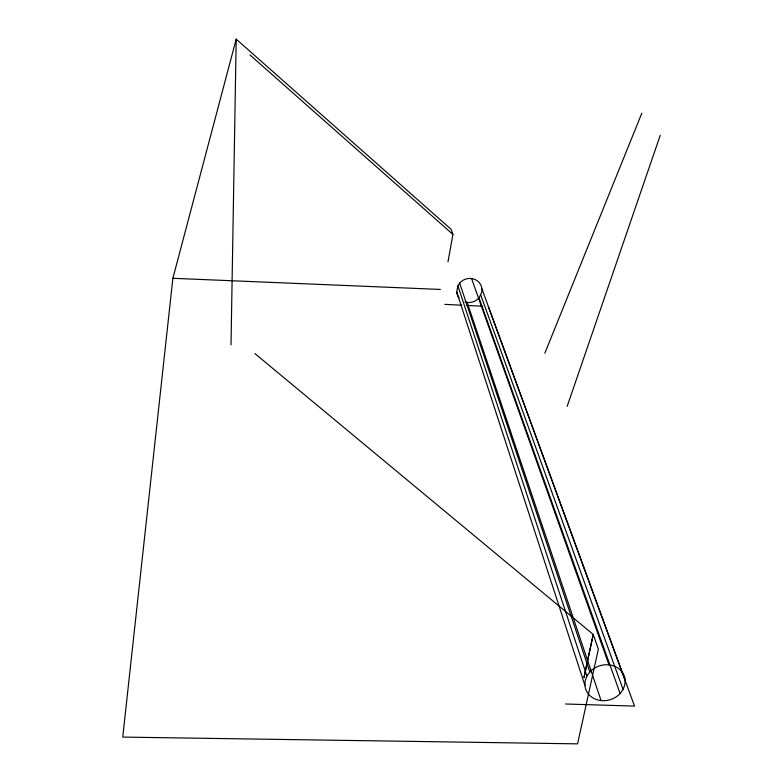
<?xml version="1.0" encoding="UTF-8"?>
<svg xmlns="http://www.w3.org/2000/svg" width="783" height="783" viewBox="0 0 783 783"><rect width="100%" height="100%" fill="white"/><g stroke="black" fill="none" stroke-linecap="round" stroke-linejoin="round"><path stroke-width="1.17" d="M231.014 344.882L236.202 39.15L451.135 229.331L452.917 234.401L447.974 261.874M456.743 292.01L457.879 285.815L459.65 283.094A12.734 11.98 -18.7 0 1 473.177 278.856A12.734 11.98 -18.7 0 1 481.976 289.015L625.147 680.261L624.775 684.949L623.062 689.48L620.126 693.552A20.378 17.735 -16.8 0 1 598.515 700.139A20.378 17.735 -16.8 0 1 584.891 685.311L456.743 292.01A12.734 11.98 -18.7 0 0 458.995 297.785M481.976 289.015L481.819 292.157L479.039 297.892A12.734 11.98 -18.7 0 1 465.033 301.964M584.891 685.311L585.224 680.623L586.907 676.072L589.834 671.971A20.378 17.735 -16.8 0 1 611.533 665.325A20.378 17.735 -16.8 0 1 625.147 680.261M236.202 39.15L172.877 278.298L122.745 737.087L577.57 743.85L598.369 649.087L593.22 634.426L254.876 353.554M567.176 406.338L660.255 135.263M544.831 353.221L641.825 113.192M565.532 703.995L634.514 706.1L488.318 306.496M172.877 278.298L440.34 289.436M444.852 304.372L461.755 305.194M466.59 305.429L482.279 306.202M249.953 54.947L452.917 234.401M480.821 295.191L623.062 689.48M479.039 297.892L620.126 693.552M471.572 278.542L608.998 664.894M467.167 302.424L601.07 700.57M459.65 283.094L589.834 671.971M457.879 285.815L586.907 676.072M593.22 634.426L584.02 677.344L593.22 634.426"/></g></svg>
